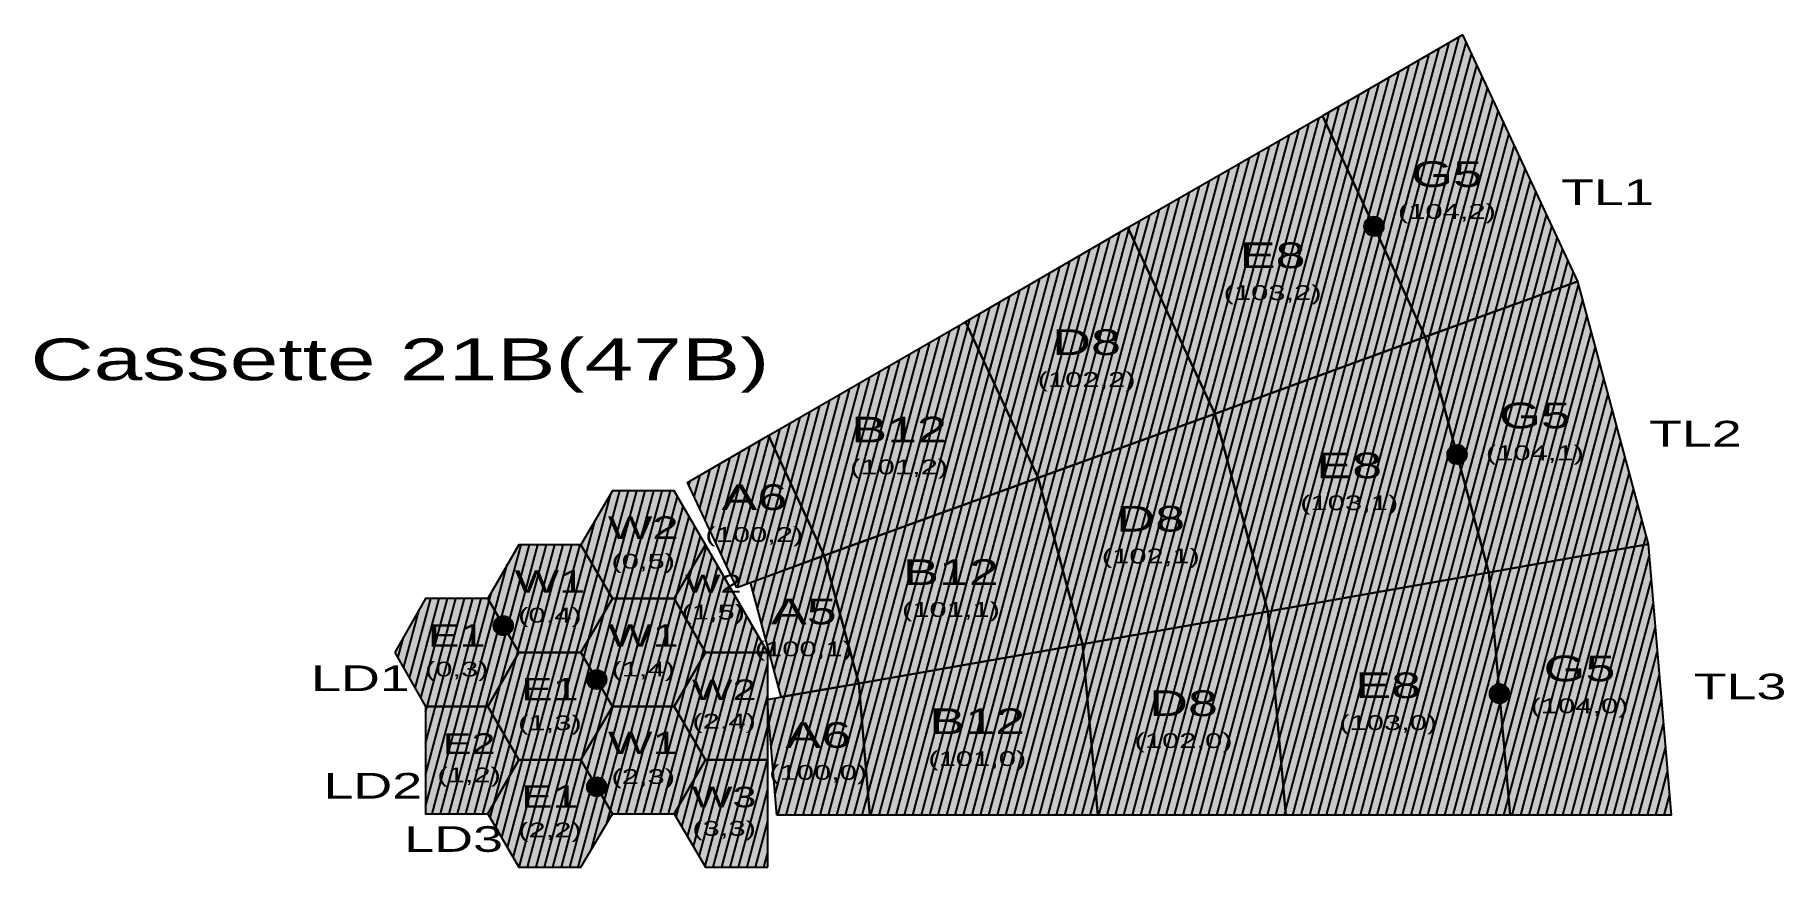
# Model space of a CAD drawing. Header units: metres. Extents: x -118 to 2606, y -81 to 1215.
import ezdxf

# ---------------------------------------------------------------- set-up
doc = ezdxf.new("R2010")
doc.units = ezdxf.units.M
for name, color, linetype in [('ENGINES', 7, 'Continuous'), ('SHAPES', 7, 'Continuous'), ('TEXT', 7, 'Continuous')]:
    doc.layers.add(name, color=color, linetype=linetype)
doc.styles.add('BoldStyle', font='arial.ttf', dxfattribs={"width": 1.5})

msp = doc.modelspace()

# ---------------------------------------------------------------- hatches: boundary and pattern name
h = msp.add_hatch(color=7)
h.dxf.hatch_style = 1
h.paths.add_polyline_path([(2047, 745), (1887, 1089), (2105, 1215), (2284, 831)])
h = msp.add_hatch()
h.set_pattern_fill('ANSI31', color=202, scale=4, angle=30)
h.paths.add_polyline_path([(2047, 745), (1887, 1089), (2105, 1215), (2284, 831)])
h = msp.add_hatch(color=7)
h.dxf.hatch_style = 1
h.paths.add_polyline_path([(1719, 625), (1584, 915), (1887, 1089), (2047, 745)])
h = msp.add_hatch()
h.set_pattern_fill('ANSI31', color=202, scale=4, angle=30)
h.paths.add_polyline_path([(1719, 625), (1584, 915), (1887, 1089), (2047, 745)])
h = msp.add_hatch(color=246)
h.dxf.hatch_style = 1
edge = h.paths.add_edge_path()
edge.add_arc((1967, 917), 15, 0, 360)
h = msp.add_hatch(color=7)
h.dxf.hatch_style = 1
h.paths.add_polyline_path([(1444, 525), (1331, 768), (1584, 915), (1719, 625)])
h = msp.add_hatch()
h.set_pattern_fill('ANSI31', color=202, scale=4, angle=30)
h.paths.add_polyline_path([(1444, 525), (1331, 768), (1584, 915), (1719, 625)])
h = msp.add_hatch(color=7)
h.dxf.hatch_style = 1
h.paths.add_polyline_path([(2146, 378), (2047, 745), (2284, 831), (2394, 422)])
h = msp.add_hatch()
h.set_pattern_fill('ANSI31', color=152, scale=4, angle=30)
h.paths.add_polyline_path([(2146, 378), (2047, 745), (2284, 831), (2394, 422)])
h = msp.add_hatch(color=7)
h.dxf.hatch_style = 1
h.paths.add_polyline_path([(1111, 404), (1024, 591), (1331, 768), (1444, 525)])
h = msp.add_hatch()
h.set_pattern_fill('ANSI31', color=202, scale=4, angle=30)
h.paths.add_polyline_path([(1111, 404), (1024, 591), (1331, 768), (1444, 525)])
h = msp.add_hatch(color=7)
h.dxf.hatch_style = 1
h.paths.add_polyline_path([(1802, 317), (1719, 625), (2047, 745), (2146, 378)])
h = msp.add_hatch()
h.set_pattern_fill('ANSI31', color=152, scale=4, angle=30)
h.paths.add_polyline_path([(1802, 317), (1719, 625), (2047, 745), (2146, 378)])
h = msp.add_hatch(color=7)
h.dxf.hatch_style = 1
h.paths.add_polyline_path([(1513, 266), (1444, 525), (1719, 625), (1802, 317)])
h = msp.add_hatch()
h.set_pattern_fill('ANSI31', color=152, scale=4, angle=30)
h.paths.add_polyline_path([(1513, 266), (1444, 525), (1719, 625), (1802, 317)])
h = msp.add_hatch(color=7)
h.dxf.hatch_style = 1
h.paths.add_polyline_path([(975, 354), (898, 518), (1024, 591), (1111, 404)])
h = msp.add_hatch()
h.set_pattern_fill('ANSI31', color=202, scale=4, angle=30)
h.paths.add_polyline_path([(975, 354), (898, 518), (1024, 591), (1111, 404)])
h = msp.add_hatch(color=246)
h.dxf.hatch_style = 1
edge = h.paths.add_edge_path()
edge.add_arc((2096.5, 561.5), 15, 0, 360)
h = msp.add_hatch(color=7)
h.dxf.hatch_style = 1
h.paths.add_polyline_path([(1165, 205), (1111, 404), (1444, 525), (1513, 266)])
h = msp.add_hatch()
h.set_pattern_fill('ANSI31', color=152, scale=4, angle=30)
h.paths.add_polyline_path([(1165, 205), (1111, 404), (1444, 525), (1513, 266)])
h = msp.add_hatch(color=7)
h.dxf.hatch_style = 1
h.paths.add_polyline_path([(732, 421), (781, 337), (877, 337), (926, 421), (877, 505), (781, 505)])
h = msp.add_hatch()
h.set_pattern_fill('ANSI31', color=117, scale=4, angle=30)
h.paths.add_polyline_path([(732, 421), (781, 337), (877, 337), (926, 421), (877, 505), (781, 505)])
h = msp.add_hatch(color=7)
h.dxf.hatch_style = 1
h.paths.add_polyline_path([(587, 337), (635, 253), (732, 253), (781, 337), (732, 421), (635, 421)])
h = msp.add_hatch()
h.set_pattern_fill('ANSI31', color=117, scale=4, angle=30)
h.paths.add_polyline_path([(587, 337), (635, 253), (732, 253), (781, 337), (732, 421), (635, 421)])
h = msp.add_hatch(color=7)
h.dxf.hatch_style = 1
h.paths.add_polyline_path([(1023, 253), (926, 421), (877, 337), (926, 253)])
h = msp.add_hatch()
h.set_pattern_fill('ANSI31', color=82, scale=4, angle=30)
h.paths.add_polyline_path([(1023, 253), (926, 421), (877, 337), (926, 253)])
h = msp.add_hatch(color=7)
h.dxf.hatch_style = 1
h.paths.add_polyline_path([(2179, 0), (2146, 378), (2394, 422), (2430, 0)])
h = msp.add_hatch()
h.set_pattern_fill('ANSI31', color=122, scale=4, angle=30)
h.paths.add_polyline_path([(2179, 0), (2146, 378), (2394, 422), (2430, 0)])
h = msp.add_hatch(color=7)
h.dxf.hatch_style = 1
h.paths.add_polyline_path([(1044, 184), (996, 362), (1111, 404), (1165, 205)])
h = msp.add_hatch()
h.set_pattern_fill('ANSI31', color=152, scale=4, angle=30)
h.paths.add_polyline_path([(1044, 184), (996, 362), (1111, 404), (1165, 205)])
h = msp.add_hatch(color=7)
h.dxf.hatch_style = 1
h.paths.add_polyline_path([(1830, 0), (1802, 317), (2146, 378), (2179, 0)])
h = msp.add_hatch()
h.set_pattern_fill('ANSI31', color=122, scale=4, angle=30)
h.paths.add_polyline_path([(1830, 0), (1802, 317), (2146, 378), (2179, 0)])
h = msp.add_hatch(color=7)
h.dxf.hatch_style = 1
h.paths.add_polyline_path([(442, 253), (490, 169), (587, 169), (635, 253), (587, 337), (490, 337)])
h = msp.add_hatch()
h.set_pattern_fill('ANSI31', color=117, scale=4, angle=30)
h.paths.add_polyline_path([(442, 253), (490, 169), (587, 169), (635, 253), (587, 337), (490, 337)])
h = msp.add_hatch(color=7)
h.dxf.hatch_style = 1
h.paths.add_polyline_path([(732, 253), (781, 169), (877, 169), (926, 253), (877, 337), (781, 337)])
h = msp.add_hatch()
h.set_pattern_fill('ANSI31', color=82, scale=4, angle=30)
h.paths.add_polyline_path([(732, 253), (781, 169), (877, 169), (926, 253), (877, 337), (781, 337)])
h = msp.add_hatch(color=246)
h.dxf.hatch_style = 1
edge = h.paths.add_edge_path()
edge.add_arc((611, 295), 15, 0, 360)
h = msp.add_hatch(color=7)
h.dxf.hatch_style = 1
h.paths.add_polyline_path([(1537, 0), (1513, 266), (1802, 317), (1830, 0)])
h = msp.add_hatch()
h.set_pattern_fill('ANSI31', color=122, scale=4, angle=30)
h.paths.add_polyline_path([(1537, 0), (1513, 266), (1802, 317), (1830, 0)])
h = msp.add_hatch(color=7)
h.dxf.hatch_style = 1
h.paths.add_polyline_path([(587, 169), (635, 86), (732, 86), (781, 169), (732, 253), (635, 253)])
h = msp.add_hatch()
h.set_pattern_fill('ANSI31', color=82, scale=4, angle=30)
h.paths.add_polyline_path([(587, 169), (635, 86), (732, 86), (781, 169), (732, 253), (635, 253)])
h = msp.add_hatch(color=7)
h.dxf.hatch_style = 1
h.paths.add_polyline_path([(1023, 86), (1023, 253), (926, 253), (877, 169), (926, 86)])
h = msp.add_hatch()
h.set_pattern_fill('ANSI31', color=42, scale=4, angle=30)
h.paths.add_polyline_path([(1023, 86), (1023, 253), (926, 253), (877, 169), (926, 86)])
h = msp.add_hatch(color=7)
h.dxf.hatch_style = 1
h.paths.add_polyline_path([(1182, 0), (1165, 205), (1513, 266), (1537, 0)])
h = msp.add_hatch()
h.set_pattern_fill('ANSI31', color=122, scale=4, angle=30)
h.paths.add_polyline_path([(1182, 0), (1165, 205), (1513, 266), (1537, 0)])
h = msp.add_hatch(color=246)
h.dxf.hatch_style = 1
edge = h.paths.add_edge_path()
edge.add_arc((756.5, 211), 15, 0, 360)
h = msp.add_hatch(color=7)
h.dxf.hatch_style = 1
h.paths.add_polyline_path([(1037, 0), (1022, 180), (1165, 205), (1182, 0)])
h = msp.add_hatch()
h.set_pattern_fill('ANSI31', color=122, scale=4, angle=30)
h.paths.add_polyline_path([(1037, 0), (1022, 180), (1165, 205), (1182, 0)])
h = msp.add_hatch(color=246)
h.dxf.hatch_style = 1
edge = h.paths.add_edge_path()
edge.add_arc((2162.5, 189), 15, 0, 360)
h = msp.add_hatch(color=7)
h.dxf.hatch_style = 1
h.paths.add_polyline_path([(490, 169), (490, 2), (587, 2), (635, 86), (587, 169)])
h = msp.add_hatch()
h.set_pattern_fill('ANSI31', color=82, scale=4, angle=30)
h.paths.add_polyline_path([(490, 169), (490, 2), (587, 2), (635, 86), (587, 169)])
h = msp.add_hatch(color=7)
h.dxf.hatch_style = 1
h.paths.add_polyline_path([(732, 86), (781, 2), (877, 2), (926, 86), (877, 169), (781, 169)])
h = msp.add_hatch()
h.set_pattern_fill('ANSI31', color=42, scale=4, angle=30)
h.paths.add_polyline_path([(732, 86), (781, 2), (877, 2), (926, 86), (877, 169), (781, 169)])
h = msp.add_hatch(color=7)
h.dxf.hatch_style = 1
h.paths.add_polyline_path([(587, 2), (635, -81), (732, -81), (781, 2), (732, 86), (635, 86)])
h = msp.add_hatch()
h.set_pattern_fill('ANSI31', color=42, scale=4, angle=30)
h.paths.add_polyline_path([(587, 2), (635, -81), (732, -81), (781, 2), (732, 86), (635, 86)])
h = msp.add_hatch(color=7)
h.dxf.hatch_style = 1
h.paths.add_polyline_path([(1023, -81), (1023, 86), (926, 86), (877, 2), (926, -81)])
h = msp.add_hatch()
h.set_pattern_fill('ANSI31', color=42, scale=4, angle=30)
h.paths.add_polyline_path([(1023, -81), (1023, 86), (926, 86), (877, 2), (926, -81)])
h = msp.add_hatch(color=246)
h.dxf.hatch_style = 1
edge = h.paths.add_edge_path()
edge.add_arc((756.5, 44), 15, 0, 360)

# ---------------------------------------------------------------- linework, layer by layer
at = {"layer": 'ENGINES', "color": 246}
for centre in [(1967, 917), (2096.5, 561.5), (611, 295), (756.5, 211), (2162.5, 189), (756.5, 44)]:
    msp.add_circle(centre, 15, dxfattribs=at)
at = {"layer": 'SHAPES', "color": 250}
for points in [[(2047, 745), (1887, 1089), (2105, 1215), (2284, 831)], [(1719, 625), (1584, 915), (1887, 1089), (2047, 745)], [(1444, 525), (1331, 768), (1584, 915), (1719, 625)], [(2146, 378), (2047, 745), (2284, 831), (2394, 422)], [(1111, 404), (1024, 591), (1331, 768), (1444, 525)], [(1802, 317), (1719, 625), (2047, 745), (2146, 378)], [(1513, 266), (1444, 525), (1719, 625), (1802, 317)], [(975, 354), (898, 518), (1024, 591), (1111, 404)], [(1165, 205), (1111, 404), (1444, 525), (1513, 266)], [(732, 421), (781, 337), (877, 337), (926, 421), (877, 505), (781, 505)], [(587, 337), (635, 253), (732, 253), (781, 337), (732, 421), (635, 421)], [(1023, 253), (926, 421), (877, 337), (926, 253)], [(2179, 0), (2146, 378), (2394, 422), (2430, 0)], [(1044, 184), (996, 362), (1111, 404), (1165, 205)], [(1830, 0), (1802, 317), (2146, 378), (2179, 0)], [(442, 253), (490, 169), (587, 169), (635, 253), (587, 337), (490, 337)], [(732, 253), (781, 169), (877, 169), (926, 253), (877, 337), (781, 337)], [(1537, 0), (1513, 266), (1802, 317), (1830, 0)], [(587, 169), (635, 86), (732, 86), (781, 169), (732, 253), (635, 253)], [(1023, 86), (1023, 253), (926, 253), (877, 169), (926, 86)], [(1182, 0), (1165, 205), (1513, 266), (1537, 0)], [(1037, 0), (1022, 180), (1165, 205), (1182, 0)], [(490, 169), (490, 2), (587, 2), (635, 86), (587, 169)], [(732, 86), (781, 2), (877, 2), (926, 86), (877, 169), (781, 169)], [(587, 2), (635, -81), (732, -81), (781, 2), (732, 86), (635, 86)], [(1023, -81), (1023, 86), (926, 86), (877, 2), (926, -81)]]:
    msp.add_lwpolyline(points, close=True, dxfattribs=at)

# ---------------------------------------------------------------- texts
at = {"layer": 'TEXT', "color": 0, "attachment_point": 5, "style": 'BoldStyle'}
for s, insert, char_height in [('G5\\P{\\H23;(104,2)}', (2080.75, 970), 40), ('TL1', (2330.75, 970), 40), ('E8\\P{\\H23;(103,2)}', (1809.25, 843.5), 40), ('Cassette 21B(47B)', (450, 700), 65), ('D8\\P{\\H23;(102,2)}', (1519.5, 708.25), 40), ('B12\\P{\\H23;(101,2)}', (1227.5, 572), 40), ('TL2', (2467.75, 594), 40), ('A6\\P{\\H23;(100,2)}', (1002, 466.75), 40), ('W2\\P{\\H23;(0,5)}', (829, 421), 35), ('W1\\P{\\H23;(0,4)}', (683.67, 337), 35), ('W2\\P{\\H23;(1,5)}', (938, 336), 28), ('E1\\P{\\H23;(0,3)}', (538.5, 253), 35), ('W1\\P{\\H23;(1,4)}', (829, 253), 35), ('G5\\P{\\H23;(104,0)}', (2287.25, 200), 40), ('LD1', (388.5, 213), 40), ('LD1', (388.5, 213), 40), ('E8\\P{\\H23;(103,0)}', (1989.25, 173.75), 40), ('TL3', (2537.25, 200), 40), ('E1\\P{\\H23;(1,3)}', (683.67, 169.33), 35), ('D8\\P{\\H23;(102,0)}', (1670.5, 145.75), 40), ('B12\\P{\\H23;(101,0)}', (1349.25, 117.75), 40), ('A6\\P{\\H23;(100,0)}', (1101.5, 96.25), 40), ('E2\\P{\\H23;(1,2)}', (557.8, 85.6), 32), ('LD2', (407.8, 45.6), 40), ('LD2', (407.8, 45.6), 40), ('LD3', (533.67, -37.67), 40), ('LD3', (533.67, -37.67), 40)]:
    msp.add_mtext(s, dxfattribs=dict(at, insert=insert, char_height=char_height))
at = {"layer": 'TEXT', "color": 16, "attachment_point": 5, "style": 'BoldStyle'}
for s, insert, char_height in [('G5\\P{\\H23;(104,1)}', (2217.75, 594), 40), ('E8\\P{\\H23;(103,1)}', (1928.5, 516.25), 40), ('D8\\P{\\H23;(102,1)}', (1619.5, 433.25), 40), ('B12\\P{\\H23;(101,1)}', (1308.25, 350), 40), ('A5\\P{\\H23;(100,1)}', (1079, 288.75), 40), ('W2\\P{\\H23;(2,4)}', (955, 169.4), 32), ('W1\\P{\\H23;(2,3)}', (829, 85.67), 35), ('E1\\P{\\H23;(2,2)}', (683.67, 2.33), 35), ('W3\\P{\\H23;(3,3)}', (955, 2.4), 32)]:
    msp.add_mtext(s, dxfattribs=dict(at, insert=insert, char_height=char_height))

doc.saveas('drawing.dxf')
